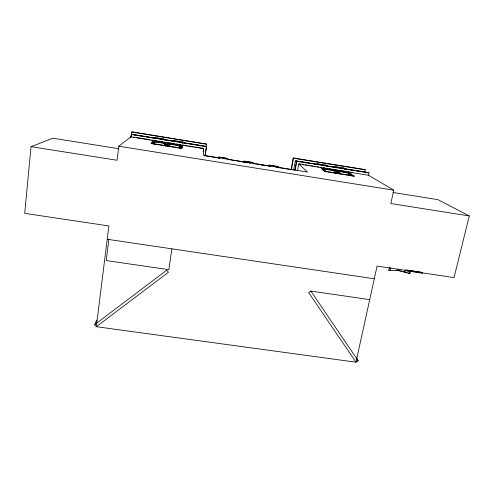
<?xml version="1.0" encoding="UTF-8"?>
<svg xmlns="http://www.w3.org/2000/svg" width="494" height="494" viewBox="0 0 494 494"><rect width="100%" height="100%" fill="white"/><g stroke="black" fill="none" stroke-linecap="round" stroke-linejoin="round"><path stroke-width="0.74" d="M356.551 357.835L358.156 360.805L355.964 362.188L96.33 326.707L108.878 225.949L24.7 213.352L31.048 146.669L117.059 160.266L118.807 146.205L130.867 136.906L203.707 148.657L203.497 155.369L307.595 172.073L298.759 163.989L297.573 170.368M108.859 239.51L106.229 260.566L168.837 269.656L171.906 248.834M130.867 136.906L131.441 134.263L206.48 146.397L205.115 155.511M130.947 137.338L131.886 131.812L206.461 144.112L131.632 131.991M131.49 134.856L131.688 133.337M152.053 143.556L152.245 142.136L154.739 142.538A5.465 0.55 8.9 0 1 160.223 142.649A5.465 0.55 8.9 0 1 164.718 144.143L169.695 144.946A5.44 0.55 9 0 1 175 145.032A5.44 0.55 9 0 1 179.637 146.545L182.119 146.946L181.934 148.188M155.147 138.715L155.307 137.536M154.548 143.958L154.739 142.538M164.033 140.098L164.199 138.919L154.758 137.394M164.521 145.563L164.718 144.143M169.498 146.366L169.695 144.946M174.005 141.766L174.172 140.592L173.616 141.673M179.458 147.786L179.637 146.545M182.829 143.137L183.002 141.963L173.61 140.444L173.005 141.593M203.262 151.541L203.707 148.657M205.238 152.072L205.461 150.627M206.128 146.286L206.455 143.896M205.004 155.981L206.48 146.397M219.132 158.333L219.317 157.178L227.394 158.475M243.845 162.236L244.036 161.087L253.2 162.557L254.009 163.983M268.977 166.268L269.181 165.119L278.283 166.583L279.104 167.583M277.572 167.707L277.776 166.564L269.804 165.286L270.459 166.169M291.034 169.769L293.201 157.95L364.77 169.541L365.294 169.843L364.825 172.103M291.398 169.609L293.492 158.21L293.201 157.95M316.5 164.286L295.338 160.865L293.658 169.967L278.468 167.534M294.788 170.387L296.53 160.958L368.468 172.591L369.03 172.912L368.536 175.253L393.774 190.178L390.834 203.547L469.3 215.952L454.035 277.591L377.089 266.081L355.964 362.188L308.651 292.547L310.887 291.096L369.716 299.63M295.233 169.973L296.845 161.242L296.53 160.958M324.879 171.369L325.151 169.992A5.329 0.531 10.3 0 1 328.615 169.794A5.329 0.531 10.3 0 1 334.697 171.529L339.464 172.295A5.335 0.525 10.4 0 1 342.762 172.073A5.335 0.525 10.4 0 1 348.98 173.826L351.351 174.209L351.104 175.413M334.426 172.9L334.697 171.529M339.187 173.672L339.464 172.295M348.61 175.629L348.98 173.826M410.495 271.181L409.983 273.373L408.995 273.398L398.041 270.434L390.186 270.589L388.784 270.212L389.445 267.279M390.186 270.589L390.847 267.655M398.041 270.434L398.368 268.983M404.864 272.28L405.37 270.094M406.543 270.811L406.723 270.101L422.666 272.503L422.481 273.213L406.556 270.829L405.481 269.798M408.063 270.323L407.89 271.027L407.105 270.28M408.995 273.398L409.507 271.206M421.333 272.305L421.184 273.015L421.32 272.305M182.576 143.143L183.002 141.963M181.983 143.025L182.397 141.92M94.595 324.731L166.75 270.181L168.454 272.237L96.33 326.707L94.595 324.731L96.707 320.056M31.048 146.669L52.907 138.209L118.949 148.75M388.784 270.212L390.26 270.181M396.163 270.07L401.739 271.15M107.223 239.269L374.298 278.77M422.654 272.509L406.698 270.113M118.807 146.205L393.774 190.178M393.002 192.487L437.956 199.662L469.3 215.952M293.492 158.21L365.294 169.843M133.689 134.726L154.258 138.054M163.403 139.53L172.548 141.012M182.453 142.612L203.028 145.94M326.324 165.873L334.636 167.219M344.46 168.806L361.843 171.616M131.182 134.461L206.48 146.632M296.845 161.242L369.03 172.912M133.411 137.066L134.93 137.313M136.449 137.554L150.114 139.765M151.633 140.006L156.882 140.852M158.376 141.093L159.871 141.333M161.359 141.574L162.853 141.815M164.341 142.056L165.83 142.297M167.318 142.538L172.53 143.377M173.271 143.501L174.759 143.742M176.241 143.976L177.729 144.217M179.211 144.458L180.699 144.699M182.181 144.94L184.41 145.298M185.898 145.539L187.38 145.773M188.862 146.014L190.351 146.255M191.833 146.496L193.321 146.737M194.803 146.971L196.291 147.212M197.773 147.453L202.972 148.293M299.191 163.817L300.698 164.064M302.204 164.304L303.711 164.551M305.218 164.792L306.725 165.033M308.231 165.28L309.738 165.521M311.245 165.762L312.751 166.009M314.258 166.25L315.765 166.497M317.272 166.737L318.778 166.978M320.248 167.219L321.674 167.447M323.107 167.676L325.25 168.022M326.682 168.256L328.109 168.485M329.541 168.72L330.968 168.948M332.394 169.176L337.383 169.985M338.81 170.214L346.634 171.474M348.085 171.708L349.561 171.949M351.03 172.184L352.506 172.425M298.759 163.989L368.536 175.253M322.761 169.603L325.151 169.992M151.25 143.303L181.681 148.2M324.873 171.239L353.97 175.926M204.683 155.69L218.373 157.889M228.259 159.476L244.24 162.038M253.366 163.502L269.341 166.064M240.004 161.6L241.529 161.841M243.048 162.088L244.573 162.328M246.092 162.575L247.611 162.816M249.137 163.063L250.656 163.304M258.263 164.527L259.788 164.774M261.307 165.015L262.833 165.262M276.529 167.454L278.048 167.701M403.104 271.515L407.223 272.632M408.606 273.003L409.983 273.373M345.683 169.195L343.787 167.972L334.778 166.515L336.556 167.719M343.336 167.954L345.115 169.102M335.451 166.682L337.124 167.812M327.399 166.243L325.744 165.052L316.697 163.588L317.92 164.527M325.28 165.033L327.133 166.367M317.352 163.749L318.507 164.632M295.338 160.865L296.888 162.279M277.776 166.564L278.875 167.911M269.181 165.119L269.903 166.101M310.887 291.096L358.156 360.805M253.385 163.823L252.662 162.532L244.641 161.248L245.24 162.514M244.036 161.087L244.691 162.489M228.327 159.865L227.95 158.5L218.725 157.018L218.947 158.364M219.317 157.178L219.521 158.389M351.049 174.796A1.216 1.161 -47.1 0 1 351.104 175.098M348.733 175.345A1.216 1.161 -47.1 0 1 350.913 174.518M322.823 170.251A1.216 1.173 -47.5 0 1 324.891 171.19M335.654 173.24A1.216 1.167 -47.3 0 1 337.97 172.69M325.176 171.677A1.241 1.192 -47.1 0 1 326.651 171.721M338.816 173.678A1.241 1.186 -46.9 0 1 340.218 174.098M351.851 175.969A1.241 1.179 -46.7 0 1 353.321 176.012M152.189 143.519A1.272 1.241 45.2 0 1 153.35 144.038M152.096 143.383A1.254 1.216 45.7 0 1 153.646 142.395A1.254 1.216 45.7 0 1 154.461 144.087M165.564 146.002A1.266 1.241 45.7 0 1 167.089 146.045M165.811 145.915A1.247 1.216 46.4 0 1 167.207 144.569A1.247 1.216 46.4 0 1 168.17 146.292M179.476 148.114A1.241 1.216 47.4 0 1 180.551 146.761A1.241 1.216 47.4 0 1 181.916 147.86M180.088 148.009A1.26 1.241 46.5 0 1 181.236 148.521M182.453 145.977L181.588 148.453L151.047 143.538L153.01 141.228L182.453 145.977M349.32 172.881L321.125 168.337L325.305 171.579L354.507 176.278L349.32 172.881"/></g></svg>
